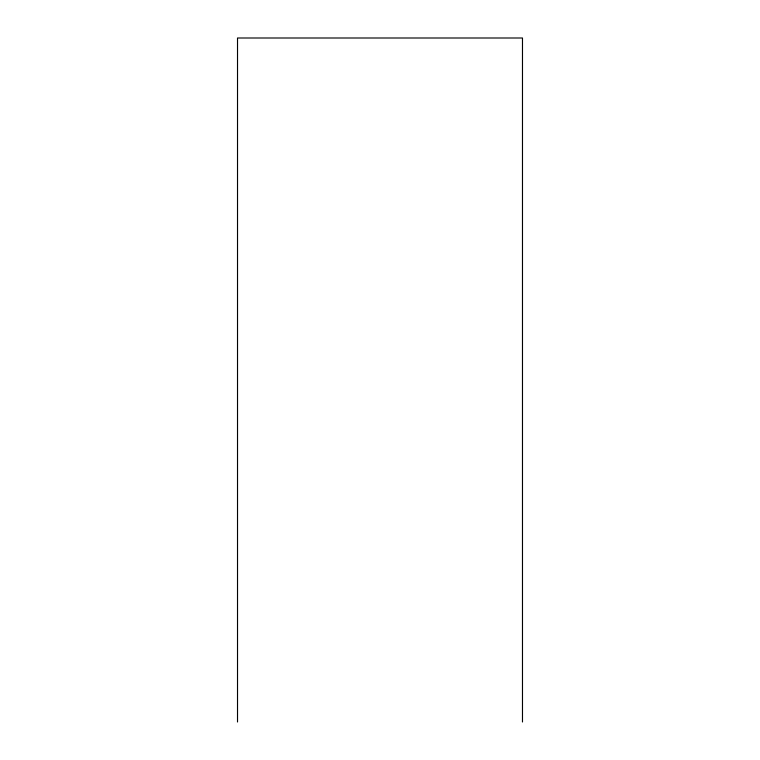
<?xml version="1.0" encoding="UTF-8"?>
<svg xmlns="http://www.w3.org/2000/svg" width="760" height="760" viewBox="0 0 760 760"><rect width="100%" height="100%" fill="white"/><g stroke="black" fill="none" stroke-linecap="round" stroke-linejoin="round"><path stroke-width="1.14" d="M522.481 722L522.481 38L237.519 38L237.519 722"/></g></svg>
